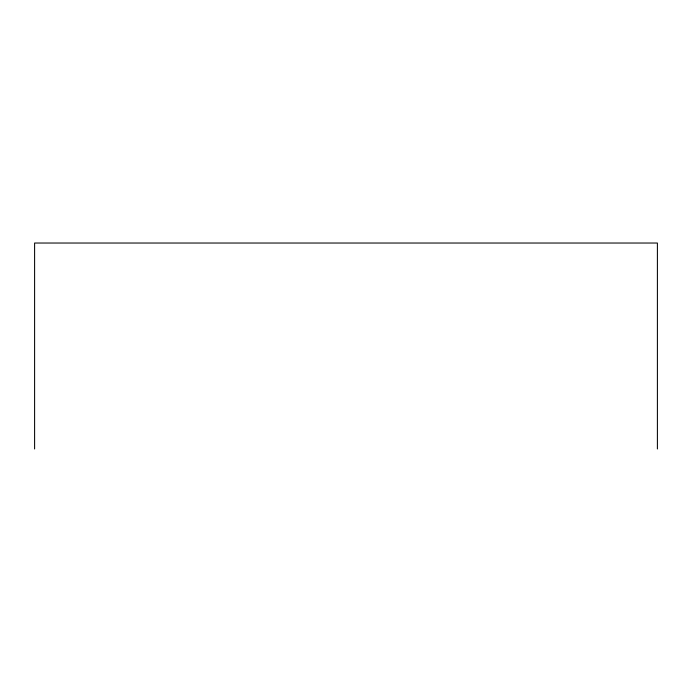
<?xml version="1.0" encoding="UTF-8"?>
<svg xmlns="http://www.w3.org/2000/svg" width="692" height="692" viewBox="0 0 692 692"><rect width="100%" height="100%" fill="white"/><g stroke="black" fill="none" stroke-linecap="round" stroke-linejoin="round"><path stroke-width="1.04" d="M657.4 448.97L657.4 243.03L34.6 243.03L34.6 448.97"/></g></svg>
